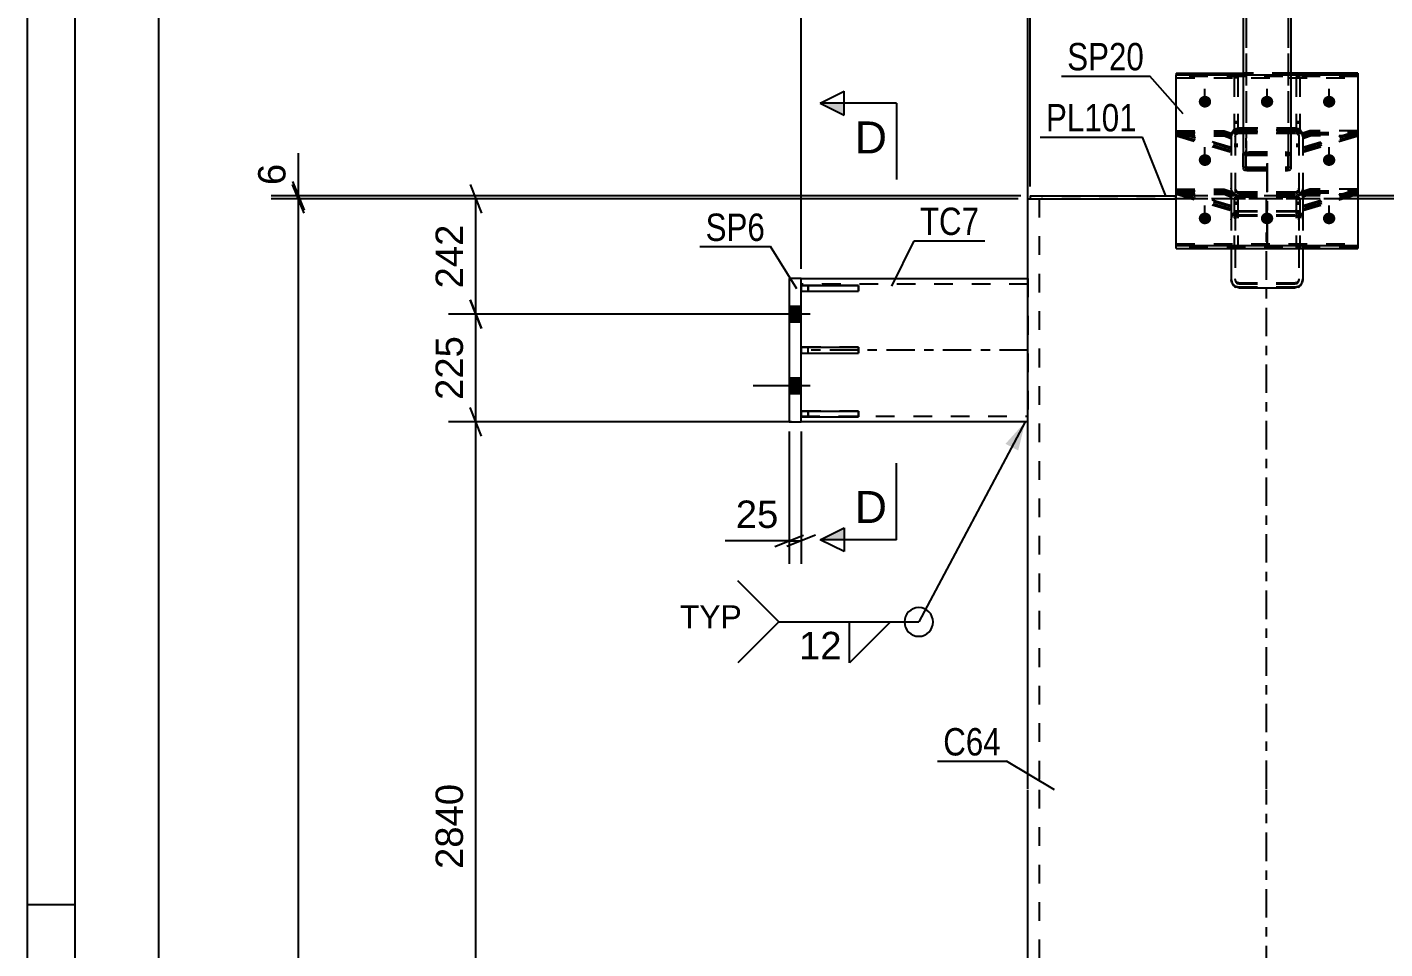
# Model space of a CAD drawing. Header units: millimetres. Extents: x 0 to 841, y 0 to 594.
# Drawn here: x 0 to 142.2, y 442.4 to 538.8 of the extents above; entities that cross this region are included whole.
import ezdxf

# ---------------------------------------------------------------- set-up
doc = ezdxf.new("R2010")
doc.units = ezdxf.units.MM
doc.linetypes.add('DXK_LINE_DOT2', pattern=[3.9198, 1.9599, -1.9599])
doc.linetypes.add('DXK_LINE_DOT3', pattern=[5.9187, 2.979, -0.9799, 0.9799, -0.9799])
doc.styles.add('Arial', font='ARIAL.TTF', dxfattribs={"height": 0.2})
doc.styles.add('Arial Narrow', font='ARIALN.TTF', dxfattribs={"height": 0.2})

# ---------------------------------------------------------------- blocks, each defined once
blk = doc.blocks.new('Unknown-284856622-1130')
at = {"color": 5, "linetype": 'Continuous'}
for p, q in [((0, 594), (0, 0)), ((5, 589), (5, 5)), ((5, 447), (0, 447))]:
    blk.add_line(p, q, dxfattribs=at)
blk = doc.blocks.new('Part-284856622-2782 - 2716')
at = {"color": 7, "linetype": 'DXK_LINE_DOT2'}
for p, q in [((126.07, 527.52), (126.14, 527.8)), ((126.07, 527.52), (126.07, 512.49)), ((126.14, 527.8), (126.31, 528.05)), ((126.31, 528.05), (126.57, 528.21)), ((126.51, 527.66), (126.47, 527.52)), ((126.47, 527.52), (126.47, 512.49)), ((126.59, 527.78), (126.51, 527.66)), ((126.57, 528.21), (126.87, 528.27)), ((126.72, 527.86), (126.59, 527.78)), ((126.87, 527.89), (126.72, 527.86)), ((132.77, 528.27), (126.87, 528.27)), ((132.77, 527.89), (126.87, 527.89)), ((132.77, 528.27), (133.08, 528.21)), ((132.93, 527.86), (132.77, 527.89)), ((133.06, 527.78), (132.93, 527.86)), ((133.14, 527.66), (133.06, 527.78)), ((133.08, 528.21), (133.34, 528.05)), ((133.17, 527.52), (133.14, 527.66)), ((133.17, 527.52), (133.17, 512.49)), ((133.34, 528.05), (133.51, 527.8)), ((133.51, 527.8), (133.57, 527.52)), ((133.57, 527.52), (133.57, 512.49)), ((126.14, 521.68), (126.07, 521.97)), ((126.47, 521.97), (126.51, 521.83)), ((126.51, 521.83), (126.59, 521.71)), ((133.06, 521.71), (133.14, 521.83)), ((133.14, 521.83), (133.17, 521.97)), ((133.57, 521.97), (133.51, 521.68)), ((126.31, 521.44), (126.14, 521.68)), ((126.57, 521.28), (126.31, 521.44)), ((126.87, 521.22), (126.57, 521.28)), ((126.59, 521.71), (126.72, 521.62)), ((126.72, 521.62), (126.87, 521.6)), ((126.87, 521.6), (132.77, 521.6)), ((126.87, 521.22), (132.77, 521.22)), ((132.77, 521.6), (132.93, 521.62)), ((133.08, 521.28), (132.77, 521.22)), ((132.93, 521.62), (133.06, 521.71)), ((133.34, 521.44), (133.08, 521.28)), ((133.51, 521.68), (133.34, 521.44)), ((126.14, 519.1), (126.07, 518.77)), ((126.47, 518.77), (126.51, 518.94)), ((126.87, 519.62), (126.57, 519.56)), ((126.72, 519.17), (126.87, 519.2)), ((126.87, 519.62), (132.77, 519.62)), ((126.87, 519.2), (132.77, 519.2)), ((133.08, 519.56), (132.77, 519.62)), ((132.77, 519.2), (132.93, 519.17)), ((133.14, 518.94), (133.17, 518.77)), ((133.57, 518.77), (133.51, 519.1)), ((126.07, 512.49), (126.14, 512.17)), ((126.51, 512.33), (126.47, 512.49)), ((126.87, 512.07), (126.72, 512.1)), ((126.87, 512.07), (132.77, 512.07)), ((132.93, 512.1), (132.77, 512.07)), ((133.17, 512.49), (133.14, 512.33)), ((133.51, 512.17), (133.57, 512.49)), ((126.57, 511.71), (126.87, 511.64)), ((126.87, 511.64), (132.77, 511.64)), ((132.77, 511.64), (133.08, 511.71))]:
    blk.add_line(p, q, dxfattribs=at)
at = {"color": 7, "linetype": 'DXK_LINE_DOT3'}
blk.add_line((129.82, 515.63), (129.82, 524.74), dxfattribs=at)
at = {"color": 7, "linetype": 'DXK_LINE_DOT2'}
for centre, radius, start, end in [((126.91, 518.81), 0.827, 114.32, 159.2417), ((126.89, 518.79), 0.414, 114.32, 159.2417), ((132.76, 518.79), 0.414, 20.7583, 65.68), ((132.74, 518.81), 0.827, 20.7583, 65.68), ((126.91, 512.46), 0.827, 200.7583, 245.68), ((126.89, 512.48), 0.414, 200.7583, 245.68), ((132.76, 512.48), 0.414, 294.32, 339.2417), ((132.74, 512.46), 0.827, 294.32, 339.2417)]:
    blk.add_arc(centre, radius, start, end, dxfattribs=at)
blk = doc.blocks.new('Part-284856622-2821 - 2716')
at = {"color": 7, "linetype": 'DXK_LINE_DOT2'}
for p, q in [((126.14, 527.64), (126.07, 527.35)), ((126.31, 527.88), (126.14, 527.64)), ((126.57, 528.05), (126.31, 527.88)), ((126.47, 527.35), (126.51, 527.5)), ((126.51, 527.5), (126.59, 527.62)), ((126.87, 528.1), (126.57, 528.05)), ((126.59, 527.62), (126.72, 527.7)), ((126.72, 527.7), (126.87, 527.73)), ((126.87, 528.1), (132.77, 528.1)), ((126.87, 527.73), (132.77, 527.73)), ((133.08, 528.05), (132.77, 528.1)), ((132.77, 527.73), (132.93, 527.7)), ((132.93, 527.7), (133.06, 527.62)), ((133.06, 527.62), (133.14, 527.5)), ((133.34, 527.88), (133.08, 528.05)), ((133.14, 527.5), (133.17, 527.35)), ((133.51, 527.64), (133.34, 527.88)), ((133.57, 527.35), (133.51, 527.64)), ((126.07, 527.35), (126.07, 515.65)), ((126.47, 527.35), (126.47, 512.4)), ((133.17, 527.35), (133.17, 512.4)), ((133.57, 527.35), (133.57, 515.65)), ((126.07, 521.81), (126.14, 521.52)), ((126.51, 521.66), (126.47, 521.81)), ((133.17, 521.81), (133.14, 521.66)), ((133.51, 521.52), (133.57, 521.81)), ((126.14, 521.52), (126.31, 521.28)), ((126.31, 521.28), (126.57, 521.11)), ((126.59, 521.54), (126.51, 521.66)), ((126.57, 521.11), (126.87, 521.06)), ((126.72, 521.46), (126.59, 521.54)), ((126.87, 521.43), (126.72, 521.46)), ((126.87, 521.43), (132.77, 521.43)), ((126.87, 521.06), (132.77, 521.06)), ((132.93, 521.46), (132.77, 521.43)), ((132.77, 521.06), (133.08, 521.11)), ((133.06, 521.54), (132.93, 521.46)), ((133.14, 521.66), (133.06, 521.54)), ((133.08, 521.11), (133.34, 521.28)), ((133.34, 521.28), (133.51, 521.52)), ((126.07, 518.68), (126.14, 519)), ((126.57, 519.46), (126.87, 519.53)), ((126.87, 519.1), (126.72, 519.07)), ((126.87, 519.53), (132.77, 519.53)), ((126.87, 519.1), (132.77, 519.1)), ((132.77, 519.53), (133.08, 519.46)), ((132.93, 519.07), (132.77, 519.1)), ((133.51, 519), (133.57, 518.68)), ((126.51, 518.84), (126.47, 518.68)), ((133.17, 518.68), (133.14, 518.84)), ((126.47, 512.4), (126.51, 512.23)), ((126.72, 512), (126.87, 511.97)), ((126.87, 511.97), (132.77, 511.97)), ((132.77, 511.97), (132.93, 512)), ((133.14, 512.23), (133.17, 512.4))]:
    blk.add_line(p, q, dxfattribs=at)
at = {"color": 7, "linetype": 'DXK_LINE_DOT3'}
blk.add_line((129.82, 524.58), (129.82, 515.54), dxfattribs=at)
at = {"color": 2, "linetype": 'Continuous'}
for p, q in [((126.07, 515.65), (126.07, 512.4)), ((133.57, 515.65), (133.57, 512.4)), ((126.14, 512.07), (126.07, 512.4)), ((133.57, 512.4), (133.51, 512.07)), ((126.87, 511.55), (126.57, 511.61)), ((126.87, 511.55), (132.77, 511.55)), ((133.08, 511.61), (132.77, 511.55))]:
    blk.add_line(p, q, dxfattribs=at)
at = {"color": 7, "linetype": 'DXK_LINE_DOT2'}
for centre, radius, start, end in [((126.91, 518.71), 0.827, 114.32, 159.2417), ((126.89, 518.69), 0.414, 114.32, 159.2417), ((132.76, 518.69), 0.414, 20.7583, 65.68), ((132.74, 518.71), 0.827, 20.7583, 65.68), ((126.89, 512.38), 0.414, 200.7583, 245.68), ((132.76, 512.38), 0.414, 294.32, 339.2417)]:
    blk.add_arc(centre, radius, start, end, dxfattribs=at)
at = {"color": 2, "linetype": 'Continuous'}
for centre, start, end in [((126.91, 512.36), 200.7583, 245.68), ((132.74, 512.36), 294.32, 339.2417)]:
    blk.add_arc(centre, 0.827, start, end, dxfattribs=at)
blk = doc.blocks.new('Part-284856622-2814 - 2716')
at = {"color": 2, "linetype": 'Continuous'}
for p, q in [((81.03, 505.33), (87.03, 505.33)), ((81.03, 505.33), (81.03, 504.73)), ((81.03, 504.73), (87.03, 504.73)), ((87.03, 505.33), (87.03, 504.73))]:
    blk.add_line(p, q, dxfattribs=at)
at = {"color": 7, "linetype": 'DXK_LINE_DOT2'}
blk.add_line((81.78, 504.73), (81.78, 505.33), dxfattribs=at)
blk = doc.blocks.new('Part-284856622-2724 - 2716')
at = {"color": 7, "linetype": 'DXK_LINE_DOT2'}
for p, q in [((120.32, 527.61), (120.32, 527.99)), ((120.32, 527.99), (126.07, 526.28)), ((120.32, 527.99), (125.32, 527.99)), ((126.07, 525.9), (120.32, 527.61)), ((120.32, 527.61), (125.32, 527.61)), ((125.32, 527.61), (125.32, 527.99)), ((125.32, 527.99), (126.07, 527.73)), ((125.32, 527.61), (126.07, 527.35)), ((126.07, 527.73), (126.07, 525.9))]:
    blk.add_line(p, q, dxfattribs=at)
blk = doc.blocks.new('Part-284856622-2725 - 2716')
at = {"color": 7, "linetype": 'DXK_LINE_DOT2'}
for p, q in [((120.32, 521.5), (120.32, 521.88)), ((120.32, 521.88), (126.07, 520.17)), ((120.32, 521.88), (125.32, 521.88)), ((125.32, 521.5), (125.32, 521.88)), ((125.32, 521.88), (126.07, 521.62)), ((126.07, 519.79), (120.32, 521.5)), ((120.32, 521.5), (125.32, 521.5)), ((125.32, 521.5), (126.07, 521.25)), ((126.07, 521.62), (126.07, 519.79))]:
    blk.add_line(p, q, dxfattribs=at)
blk = doc.blocks.new('Part-284856622-2726 - 2716')
at = {"color": 7, "linetype": 'DXK_LINE_DOT2'}
for p, q in [((134.32, 527.99), (133.57, 527.73)), ((133.57, 526.28), (139.32, 527.99)), ((133.57, 527.73), (133.57, 525.9)), ((134.32, 527.61), (133.57, 527.35)), ((139.32, 527.61), (133.57, 525.9)), ((139.32, 527.99), (134.32, 527.99)), ((134.32, 527.99), (134.32, 527.61)), ((134.32, 527.61), (139.32, 527.61)), ((139.32, 527.99), (139.32, 527.61))]:
    blk.add_line(p, q, dxfattribs=at)
blk = doc.blocks.new('Part-284856622-2727 - 2716')
at = {"color": 7, "linetype": 'DXK_LINE_DOT2'}
for p, q in [((134.32, 521.88), (133.57, 521.62)), ((133.57, 520.17), (139.32, 521.88)), ((139.32, 521.88), (134.32, 521.88)), ((134.32, 521.88), (134.32, 521.5)), ((139.32, 521.88), (139.32, 521.5)), ((133.57, 521.62), (133.57, 519.79)), ((134.32, 521.5), (133.57, 521.25)), ((139.32, 521.5), (133.57, 519.79)), ((134.32, 521.5), (139.32, 521.5))]:
    blk.add_line(p, q, dxfattribs=at)
blk = doc.blocks.new('Part-284856622-2728 - 2716')
at = {"color": 7, "linetype": 'DXK_LINE_DOT2'}
for p, q in [((132.87, 533.67), (132.87, 526.56)), ((133.27, 533.67), (132.87, 533.67)), ((133.27, 533.67), (133.27, 526.56)), ((132.87, 528.97), (133.27, 528.97)), ((132.87, 528.01), (133.27, 528.01)), ((133.27, 526.56), (132.87, 526.56))]:
    blk.add_line(p, q, dxfattribs=at)
blk = doc.blocks.new('Part-284856622-2729 - 2716')
at = {"color": 7, "linetype": 'DXK_LINE_DOT2'}
for p, q in [((126.37, 533.67), (126.37, 526.56)), ((126.77, 533.67), (126.37, 533.67)), ((126.77, 533.67), (126.77, 526.56)), ((126.37, 528.97), (126.77, 528.97)), ((126.37, 528.01), (126.77, 528.01)), ((126.77, 526.56), (126.37, 526.56))]:
    blk.add_line(p, q, dxfattribs=at)
blk = doc.blocks.new('Part-284856622-2730 - 2716')
at = {"color": 7, "linetype": 'DXK_LINE_DOT2'}
for p, q in [((126.37, 520.96), (126.37, 515.82)), ((126.37, 520.96), (126.77, 520.96)), ((126.37, 520.52), (126.77, 520.52)), ((126.77, 520.96), (126.77, 515.82)), ((126.37, 519.51), (126.77, 519.51)), ((126.77, 515.82), (126.37, 515.82))]:
    blk.add_line(p, q, dxfattribs=at)
blk = doc.blocks.new('Bolt-284856622-2731 - 2716')
at = {"color": 1, "linetype": 'DXK_LINE_DOT2'}
for p, q in [((123.32, 530.6), (123.32, 532.39)), ((129.82, 530.6), (129.82, 532.39)), ((136.32, 530.6), (136.32, 532.39)), ((123.32, 524.49), (123.32, 526.28)), ((136.32, 524.49), (136.32, 526.28)), ((123.32, 518.38), (123.32, 520.17)), ((129.82, 518.38), (129.82, 520.17)), ((136.32, 518.38), (136.32, 520.17))]:
    blk.add_line(p, q, dxfattribs=at)
blk = doc.blocks.new('Part-284856622-2732 - 2716')
at = {"color": 2, "linetype": 'Continuous'}
for p, q in [((127.33, 543.83), (127.37, 543.91)), ((127.33, 543.83), (127.33, 533.85)), ((127.37, 543.91), (127.5, 543.98)), ((127.5, 543.98), (127.7, 544.02)), ((127.7, 544.02), (127.93, 544.04)), ((127.93, 544.04), (131.73, 544.04)), ((131.73, 544.04), (131.96, 544.02)), ((131.96, 544.02), (132.15, 543.98)), ((132.15, 543.98), (132.28, 543.91)), ((132.28, 543.91), (132.33, 543.83)), ((132.33, 543.83), (132.33, 533.85))]:
    blk.add_line(p, q, dxfattribs=at)
at = {"color": 7, "linetype": 'DXK_LINE_DOT2'}
for p, q in [((127.33, 542.53), (127.33, 543.83)), ((127.63, 543.83), (127.62, 525.32)), ((127.65, 543.87), (127.63, 543.83)), ((127.63, 542.53), (127.63, 543.83)), ((127.71, 543.91), (127.65, 543.87)), ((127.81, 543.93), (127.71, 543.91)), ((127.93, 543.94), (127.81, 543.93)), ((127.93, 543.94), (131.73, 543.93)), ((131.84, 543.93), (131.73, 543.93)), ((131.94, 543.9), (131.84, 543.93)), ((132, 543.87), (131.94, 543.9)), ((132.03, 543.83), (132, 543.87)), ((132.03, 543.83), (132.02, 525.32)), ((132.03, 542.53), (132.03, 543.83)), ((132.33, 542.53), (132.33, 543.83)), ((127.33, 542.53), (127.32, 524.02)), ((127.37, 542.45), (127.33, 542.53)), ((127.5, 542.39), (127.37, 542.45)), ((127.7, 542.34), (127.5, 542.39)), ((127.63, 542.53), (127.62, 524.02)), ((127.63, 542.53), (127.65, 542.49)), ((127.65, 542.49), (127.71, 542.46)), ((127.93, 542.33), (127.7, 542.34)), ((127.71, 542.46), (127.81, 542.44)), ((127.81, 542.44), (127.93, 542.43)), ((127.93, 542.43), (131.73, 542.43)), ((127.93, 542.33), (131.73, 542.33)), ((131.73, 542.43), (131.84, 542.44)), ((131.96, 542.34), (131.73, 542.33)), ((131.84, 542.44), (131.94, 542.46)), ((131.94, 542.46), (131.96, 542.47)), ((131.96, 542.47), (132, 542.49)), ((132.15, 542.39), (131.96, 542.34)), ((132, 542.49), (132.03, 542.53)), ((132.03, 542.53), (132.02, 524.02)), ((132.28, 542.45), (132.15, 542.39)), ((132.33, 542.53), (132.28, 542.45)), ((132.33, 542.53), (132.32, 524.02)), ((127.33, 533.85), (127.32, 525.32)), ((132.33, 533.85), (132.32, 525.32)), ((127.37, 525.4), (127.32, 525.32)), ((127.32, 525.32), (127.32, 524.02)), ((127.5, 525.47), (127.37, 525.4)), ((127.7, 525.51), (127.5, 525.47)), ((127.62, 525.32), (127.65, 525.36)), ((127.62, 524.02), (127.62, 525.32)), ((127.65, 525.36), (127.71, 525.4)), ((127.92, 525.53), (127.7, 525.51)), ((127.71, 525.4), (127.81, 525.42)), ((127.81, 525.42), (127.92, 525.43)), ((127.92, 525.53), (131.72, 525.53)), ((127.92, 525.43), (131.72, 525.43)), ((131.95, 525.51), (131.72, 525.53)), ((131.72, 525.43), (131.84, 525.42)), ((131.84, 525.42), (131.94, 525.4)), ((131.94, 525.4), (132, 525.36)), ((132.15, 525.47), (131.95, 525.51)), ((132, 525.36), (132.02, 525.32)), ((132.02, 525.32), (132.02, 524.02)), ((132.28, 525.4), (132.15, 525.47)), ((132.32, 525.32), (132.28, 525.4)), ((132.32, 525.32), (132.32, 524.02)), ((127.32, 524.02), (127.37, 523.94)), ((127.37, 523.94), (127.5, 523.88)), ((127.5, 523.88), (127.7, 523.83)), ((127.65, 523.98), (127.62, 524.02)), ((127.71, 523.95), (127.65, 523.98)), ((127.7, 523.83), (127.92, 523.82)), ((127.81, 523.93), (127.71, 523.95)), ((127.92, 523.92), (127.81, 523.93)), ((127.92, 523.92), (131.72, 523.92)), ((127.92, 523.82), (131.72, 523.82)), ((131.84, 523.93), (131.72, 523.92)), ((131.72, 523.82), (131.95, 523.83)), ((131.94, 523.95), (131.84, 523.93)), ((132, 523.98), (131.94, 523.95)), ((131.95, 523.83), (132.15, 523.88)), ((132.02, 524.02), (132, 523.98)), ((132.15, 523.88), (132.28, 523.94)), ((132.28, 523.94), (132.32, 524.02))]:
    blk.add_line(p, q, dxfattribs=at)
blk = doc.blocks.new('Part-284856622-2733 - 2716')
at = {"color": 7, "linetype": 'DXK_LINE_DOT2'}
for p, q in [((127.33, 543.9), (127.32, 525.57)), ((127.33, 543.83), (127.33, 542.6)), ((127.63, 543.9), (127.62, 525.57)), ((127.63, 543.9), (127.65, 543.94)), ((127.63, 542.6), (127.63, 543.9)), ((127.65, 543.94), (127.71, 543.97)), ((127.71, 543.97), (127.81, 543.99)), ((127.81, 543.99), (127.93, 544)), ((127.93, 544), (131.73, 544)), ((131.73, 544), (131.84, 543.99)), ((131.84, 543.99), (131.94, 543.97)), ((131.94, 543.97), (131.96, 543.96)), ((131.96, 543.96), (132, 543.94)), ((132, 543.94), (132.03, 543.9)), ((132.03, 543.9), (132.02, 525.57)), ((132.03, 542.6), (132.03, 543.9)), ((132.33, 543.9), (132.32, 525.57)), ((132.33, 543.83), (132.33, 542.6)), ((127.33, 542.6), (127.32, 524.27)), ((127.33, 542.6), (127.37, 542.52)), ((127.37, 542.52), (127.5, 542.45)), ((127.5, 542.45), (127.7, 542.41)), ((127.63, 542.6), (127.62, 524.27)), ((127.65, 542.56), (127.63, 542.6)), ((127.71, 542.53), (127.65, 542.56)), ((127.7, 542.41), (127.93, 542.39)), ((127.81, 542.5), (127.71, 542.53)), ((127.93, 542.5), (127.81, 542.5)), ((127.93, 542.5), (131.73, 542.5)), ((127.93, 542.39), (131.73, 542.39)), ((131.84, 542.5), (131.73, 542.5)), ((131.73, 542.39), (131.96, 542.41)), ((131.94, 542.53), (131.84, 542.5)), ((131.94, 542.53), (131.96, 542.54)), ((131.96, 542.54), (132, 542.56)), ((131.96, 542.41), (132.15, 542.45)), ((132, 542.56), (132.03, 542.6)), ((132.03, 542.6), (132.02, 524.27)), ((132.15, 542.45), (132.28, 542.52)), ((132.28, 542.52), (132.33, 542.6)), ((132.33, 542.6), (132.32, 524.27)), ((127.32, 525.57), (127.37, 525.65)), ((127.32, 524.27), (127.32, 525.57)), ((127.37, 525.65), (127.5, 525.72)), ((127.5, 525.72), (127.7, 525.76)), ((127.65, 525.61), (127.62, 525.57)), ((127.62, 525.57), (127.62, 524.27)), ((127.71, 525.64), (127.65, 525.61)), ((127.7, 525.76), (127.92, 525.78)), ((127.81, 525.67), (127.71, 525.64)), ((127.92, 525.67), (127.81, 525.67)), ((127.92, 525.78), (131.72, 525.78)), ((127.92, 525.67), (131.72, 525.67)), ((131.72, 525.78), (131.95, 525.76)), ((131.84, 525.67), (131.72, 525.67)), ((131.94, 525.64), (131.84, 525.67)), ((132, 525.61), (131.94, 525.64)), ((131.95, 525.76), (132.15, 525.72)), ((132.02, 525.57), (132, 525.61)), ((132.02, 524.27), (132.02, 525.57)), ((132.15, 525.72), (132.28, 525.65)), ((132.28, 525.65), (132.32, 525.57)), ((132.32, 524.27), (132.32, 525.57)), ((127.37, 524.19), (127.32, 524.27)), ((127.5, 524.13), (127.37, 524.19)), ((127.7, 524.08), (127.5, 524.13)), ((127.62, 524.27), (127.65, 524.23)), ((127.65, 524.23), (127.71, 524.2)), ((127.92, 524.07), (127.7, 524.08)), ((127.71, 524.2), (127.81, 524.18)), ((127.81, 524.18), (127.92, 524.17)), ((127.92, 524.17), (131.72, 524.17)), ((127.92, 524.07), (131.72, 524.07)), ((131.72, 524.17), (131.84, 524.18)), ((131.95, 524.08), (131.72, 524.07)), ((131.84, 524.18), (131.94, 524.2)), ((131.94, 524.2), (132, 524.23)), ((132.15, 524.13), (131.95, 524.08)), ((132, 524.23), (132.02, 524.27)), ((132.28, 524.19), (132.15, 524.13)), ((132.32, 524.27), (132.28, 524.19))]:
    blk.add_line(p, q, dxfattribs=at)
at = {"color": 2, "linetype": 'Continuous'}
for p, q in [((127.37, 543.98), (127.33, 543.9)), ((127.33, 543.9), (127.33, 543.83)), ((127.5, 544.04), (127.37, 543.98)), ((127.7, 544.09), (127.5, 544.04)), ((127.93, 544.1), (127.7, 544.09)), ((127.93, 544.1), (131.73, 544.1)), ((131.96, 544.09), (131.73, 544.1)), ((132.15, 544.04), (131.96, 544.09)), ((132.28, 543.98), (132.15, 544.04)), ((132.33, 543.9), (132.28, 543.98)), ((132.33, 543.9), (132.33, 543.83))]:
    blk.add_line(p, q, dxfattribs=at)
blk = doc.blocks.new('Part-284856622-2734 - 2716')
at = {"color": 2, "linetype": 'Continuous'}
for p, q in [((120.32, 534.01), (127.33, 534.01)), ((120.32, 534.01), (120.32, 533.85)), ((139.32, 534.01), (132.33, 534.01)), ((139.32, 534.01), (139.32, 533.85))]:
    blk.add_line(p, q, dxfattribs=at)
at = {"color": 7, "linetype": 'DXK_LINE_DOT2'}
for p, q in [((120.32, 515.82), (120.32, 533.85)), ((139.32, 533.67), (120.32, 533.67)), ((132.33, 534.01), (127.33, 534.01)), ((139.32, 533.85), (139.32, 515.82)), ((120.32, 516.16), (139.32, 516.16)), ((139.32, 515.82), (120.32, 515.82))]:
    blk.add_line(p, q, dxfattribs=at)
blk = doc.blocks.new('Part-284856622-2848 - 2716')
at = {"color": 7, "linetype": 'DXK_LINE_DOT2'}
for p, q in [((87.03, 498.64), (81.03, 498.64)), ((81.03, 498.64), (81.03, 498.04)), ((81.03, 498.04), (87.03, 498.04)), ((81.78, 498.64), (81.78, 498.04)), ((87.03, 498.04), (87.03, 498.64))]:
    blk.add_line(p, q, dxfattribs=at)
blk = doc.blocks.new('Part-284856622-2932 - 2716')
at = {"color": 7, "linetype": 'DXK_LINE_DOT2'}
for p, q in [((126.08, 526.11), (120.33, 527.82)), ((120.33, 527.82), (125.33, 527.82)), ((120.33, 527.82), (120.33, 527.45)), ((120.33, 527.45), (126.08, 525.74)), ((120.33, 527.45), (125.33, 527.45)), ((125.33, 527.82), (126.08, 527.57)), ((125.33, 527.82), (125.33, 527.45)), ((125.33, 527.45), (126.08, 527.19)), ((126.08, 527.57), (126.08, 525.74))]:
    blk.add_line(p, q, dxfattribs=at)
blk = doc.blocks.new('Part-284856622-2930 - 2716')
at = {"color": 7, "linetype": 'DXK_LINE_DOT2'}
for p, q in [((134.33, 527.82), (133.58, 527.57)), ((139.33, 527.82), (133.58, 526.11)), ((133.58, 527.57), (133.58, 525.74)), ((133.58, 527.19), (134.33, 527.45)), ((133.58, 525.74), (139.33, 527.45)), ((134.33, 527.45), (134.33, 527.82)), ((134.33, 527.82), (139.33, 527.82)), ((139.33, 527.45), (134.33, 527.45)), ((139.33, 527.45), (139.33, 527.82))]:
    blk.add_line(p, q, dxfattribs=at)
blk = doc.blocks.new('Part-284856622-2816 - 2716')
at = {"color": 2, "linetype": 'Continuous'}
for p, q in [((81.03, 512.53), (104.78, 512.53)), ((104.78, 497.53), (81.03, 497.53))]:
    blk.add_line(p, q, dxfattribs=at)
at = {"color": 7, "linetype": 'DXK_LINE_DOT2'}
for p, q in [((81.03, 497.53), (81.03, 512.53)), ((104.78, 511.93), (81.03, 511.93)), ((104.78, 512.53), (104.78, 497.53)), ((81.03, 498.13), (104.78, 498.13))]:
    blk.add_line(p, q, dxfattribs=at)
at = {"color": 7, "linetype": 'DXK_LINE_DOT3'}
blk.add_line((104.78, 505.03), (81.03, 505.03), dxfattribs=at)
blk = doc.blocks.new('Part-284856622-2835 - 2716')
at = {"color": 2, "linetype": 'Continuous'}
for p, q in [((81.03, 511.79), (87.03, 511.79)), ((81.03, 511.79), (81.03, 511.19)), ((87.03, 511.79), (87.03, 511.19)), ((81.03, 511.19), (87.03, 511.19))]:
    blk.add_line(p, q, dxfattribs=at)
at = {"color": 7, "linetype": 'DXK_LINE_DOT2'}
blk.add_line((81.78, 511.19), (81.78, 511.79), dxfattribs=at)
blk = doc.blocks.new('Part-284856622-2842 - 2716')
at = {"color": 2, "linetype": 'Continuous'}
for p, q in [((79.78, 512.53), (79.78, 497.53)), ((81.03, 512.53), (79.78, 512.53)), ((81.03, 497.53), (81.03, 512.53)), ((79.78, 497.53), (81.03, 497.53))]:
    blk.add_line(p, q, dxfattribs=at)
blk = doc.blocks.new('Part-284856622-2846 - 2716')
at = {"color": 7, "linetype": 'DXK_LINE_DOT2'}
for p, q in [((87.03, 511.79), (81.03, 511.79)), ((81.03, 511.79), (81.03, 511.19)), ((81.78, 511.79), (81.78, 511.19)), ((87.03, 511.19), (87.03, 511.79)), ((81.03, 511.19), (87.03, 511.19))]:
    blk.add_line(p, q, dxfattribs=at)
blk = doc.blocks.new('Part-284856622-2847 - 2716')
at = {"color": 7, "linetype": 'DXK_LINE_DOT2'}
for p, q in [((87.03, 505.33), (81.03, 505.33)), ((81.03, 505.33), (81.03, 504.73)), ((81.03, 504.73), (87.03, 504.73)), ((81.78, 504.73), (81.78, 505.33)), ((87.03, 504.73), (87.03, 505.33))]:
    blk.add_line(p, q, dxfattribs=at)
blk = doc.blocks.new('Part-284856622-2872 - 2716')
at = {"color": 2, "linetype": 'Continuous'}
for p, q in [((81.03, 498.64), (87.03, 498.64)), ((81.03, 498.64), (81.03, 498.04)), ((81.03, 498.04), (87.03, 498.04)), ((87.03, 498.64), (87.03, 498.04))]:
    blk.add_line(p, q, dxfattribs=at)
at = {"color": 7, "linetype": 'DXK_LINE_DOT2'}
blk.add_line((81.78, 498.04), (81.78, 498.64), dxfattribs=at)
blk = doc.blocks.new('Part-284856622-2887 - 2716')
at = {"color": 2, "linetype": 'Continuous'}
for p, q in [((105.03, 521.17), (120.32, 521.17)), ((105.03, 521.17), (105.03, 520.87)), ((105.03, 520.87), (106.16, 520.87)), ((154.53, 521.17), (139.32, 521.17)), ((154.53, 520.87), (153.4, 520.87)), ((154.53, 521.17), (154.53, 520.87))]:
    blk.add_line(p, q, dxfattribs=at)
at = {"color": 7, "linetype": 'DXK_LINE_DOT2'}
for p, q in [((153.4, 520.87), (106.16, 520.87)), ((139.32, 521.17), (120.32, 521.17))]:
    blk.add_line(p, q, dxfattribs=at)
blk = doc.blocks.new('Part-284856622-2892 - 2716')
at = {"color": 2, "linetype": 'Continuous'}
for p, q in [((120.32, 515.65), (120.32, 533.85)), ((120.32, 533.85), (139.32, 533.85)), ((139.32, 533.85), (139.32, 515.65)), ((120.32, 515.99), (139.32, 515.99)), ((120.32, 515.65), (139.32, 515.65))]:
    blk.add_line(p, q, dxfattribs=at)
at = {"color": 7, "linetype": 'DXK_LINE_DOT2'}
blk.add_line((120.32, 533.51), (139.32, 533.51), dxfattribs=at)
blk = doc.blocks.new('Bolt-284856622-2913 - 2716')
at = {"linetype": 'Continuous'}
for points in [[(79.78, 509.6), (79.78, 507.95), (81.03, 507.95), (81.03, 509.6)], [(79.78, 509.6), (79.78, 507.95), (81.03, 507.95), (81.03, 509.6)], [(79.78, 502.1), (79.78, 500.45), (81.03, 500.45), (81.03, 502.1)], [(79.78, 502.1), (79.78, 500.45), (81.03, 500.45), (81.03, 502.1)]]:
    blk.add_hatch(color=1, dxfattribs=at).paths.add_polyline_path(points)
at = {"color": 1, "linetype": 'Continuous'}
for p, q in [((81.03, 509.6), (79.78, 509.6)), ((81.03, 509.6), (79.78, 509.6)), ((81.98, 508.78), (76.03, 508.78)), ((81.98, 508.78), (76.03, 508.78)), ((81.03, 507.95), (79.78, 507.95)), ((81.03, 507.95), (79.78, 507.95)), ((81.03, 502.1), (79.78, 502.1)), ((81.03, 502.1), (79.78, 502.1)), ((81.98, 501.28), (76.03, 501.28)), ((81.98, 501.28), (76.03, 501.28)), ((81.03, 500.45), (79.78, 500.45)), ((81.03, 500.45), (79.78, 500.45))]:
    blk.add_line(p, q, dxfattribs=at)
blk = doc.blocks.new('Part-284856622-2929 - 2716')
at = {"color": 7, "linetype": 'DXK_LINE_DOT2'}
for p, q in [((134.33, 521.71), (133.58, 521.46)), ((139.33, 521.71), (133.58, 520)), ((133.58, 521.46), (133.58, 519.63)), ((133.58, 521.08), (134.33, 521.34)), ((133.58, 519.63), (139.33, 521.34)), ((134.33, 521.34), (134.33, 521.71)), ((134.33, 521.71), (139.33, 521.71)), ((139.33, 521.34), (134.33, 521.34)), ((139.33, 521.34), (139.33, 521.71))]:
    blk.add_line(p, q, dxfattribs=at)
blk = doc.blocks.new('Part-284856622-2931 - 2716')
at = {"color": 7, "linetype": 'DXK_LINE_DOT2'}
for p, q in [((126.08, 520), (120.33, 521.71)), ((120.33, 521.71), (125.33, 521.71)), ((120.33, 521.71), (120.33, 521.34)), ((120.33, 521.34), (126.08, 519.63)), ((120.33, 521.34), (125.33, 521.34)), ((125.33, 521.71), (126.08, 521.46)), ((125.33, 521.71), (125.33, 521.34)), ((125.33, 521.34), (126.08, 521.08)), ((126.08, 521.46), (126.08, 519.63))]:
    blk.add_line(p, q, dxfattribs=at)
blk = doc.blocks.new('Part-284856622-2936 - 2716')
at = {"color": 7, "linetype": 'DXK_LINE_DOT2'}
for p, q in [((126.38, 533.51), (126.38, 526.39)), ((126.78, 533.51), (126.38, 533.51)), ((126.78, 533.51), (126.78, 526.39)), ((126.38, 528.81), (126.78, 528.81)), ((126.38, 527.85), (126.78, 527.85)), ((126.38, 526.39), (126.78, 526.39))]:
    blk.add_line(p, q, dxfattribs=at)
blk = doc.blocks.new('Part-284856622-2952 - 2716')
at = {"color": 2, "linetype": 'Continuous'}
for p, q in [((104.78, 459.13), (104.78, 520.87)), ((104.78, 520.87), (105.03, 520.87)), ((106.16, 520.87), (107.18, 520.87)), ((107.18, 520.87), (120.32, 520.87)), ((153.4, 520.87), (139.32, 520.87)), ((104.78, 350.95), (104.78, 459.03))]:
    blk.add_line(p, q, dxfattribs=at)
at = {"color": 7, "linetype": 'DXK_LINE_DOT2'}
for p, q in [((104.78, 520.87), (106.16, 520.87)), ((105.03, 520.87), (105.48, 520.87)), ((105.98, 520.87), (105.98, 459.13)), ((139.32, 520.87), (120.32, 520.87)), ((105.98, 459.03), (105.98, 350.95))]:
    blk.add_line(p, q, dxfattribs=at)
at = {"color": 7, "linetype": 'DXK_LINE_DOT3'}
for p, q in [((129.78, 459.13), (129.78, 520.87)), ((129.78, 350.95), (129.78, 459.03))]:
    blk.add_line(p, q, dxfattribs=at)
blk = doc.blocks.new('Bolt-284856622-2981 - 2716')
at = {"linetype": 'Continuous'}
for points in [[(123.32, 530.42), (123.19, 530.43), (123.06, 530.47), (122.94, 530.54), (122.84, 530.62), (122.76, 530.72), (122.71, 530.84), (122.68, 530.97), (122.68, 531.09), (122.71, 531.22), (122.76, 531.34), (122.84, 531.44), (122.94, 531.52), (123.06, 531.59), (123.19, 531.63), (123.32, 531.64), (123.46, 531.63), (123.59, 531.59), (123.71, 531.52), (123.81, 531.44), (123.89, 531.34), (123.94, 531.22), (123.97, 531.09), (123.97, 530.97), (123.94, 530.84), (123.89, 530.72), (123.81, 530.62), (123.71, 530.54), (123.59, 530.47), (123.46, 530.43)], [(129.82, 530.42), (129.69, 530.43), (129.56, 530.47), (129.44, 530.54), (129.34, 530.62), (129.26, 530.72), (129.21, 530.84), (129.18, 530.97), (129.18, 531.09), (129.21, 531.22), (129.26, 531.34), (129.34, 531.44), (129.44, 531.52), (129.56, 531.59), (129.69, 531.63), (129.82, 531.64), (129.96, 531.63), (130.09, 531.59), (130.21, 531.52), (130.31, 531.44), (130.39, 531.34), (130.44, 531.22), (130.47, 531.09), (130.47, 530.97), (130.44, 530.84), (130.39, 530.72), (130.31, 530.62), (130.21, 530.54), (130.09, 530.47), (129.96, 530.43)], [(136.32, 530.42), (136.19, 530.43), (136.06, 530.47), (135.94, 530.54), (135.84, 530.62), (135.76, 530.72), (135.71, 530.84), (135.68, 530.97), (135.68, 531.09), (135.71, 531.22), (135.76, 531.34), (135.84, 531.44), (135.94, 531.52), (136.06, 531.59), (136.19, 531.63), (136.32, 531.64), (136.46, 531.63), (136.59, 531.59), (136.71, 531.52), (136.81, 531.44), (136.89, 531.34), (136.94, 531.22), (136.97, 531.09), (136.97, 530.97), (136.94, 530.84), (136.89, 530.72), (136.81, 530.62), (136.71, 530.54), (136.59, 530.47), (136.46, 530.43)], [(123.32, 524.31), (123.19, 524.32), (123.06, 524.36), (122.94, 524.43), (122.84, 524.51), (122.76, 524.62), (122.71, 524.73), (122.68, 524.86), (122.68, 524.99), (122.71, 525.11), (122.76, 525.23), (122.84, 525.33), (122.94, 525.42), (123.06, 525.48), (123.19, 525.52), (123.32, 525.53), (123.46, 525.52), (123.59, 525.48), (123.71, 525.42), (123.81, 525.33), (123.89, 525.23), (123.94, 525.11), (123.97, 524.99), (123.97, 524.86), (123.94, 524.73), (123.89, 524.62), (123.81, 524.51), (123.71, 524.43), (123.59, 524.36), (123.46, 524.32)], [(136.32, 524.31), (136.19, 524.32), (136.06, 524.36), (135.94, 524.43), (135.84, 524.51), (135.76, 524.62), (135.71, 524.73), (135.68, 524.86), (135.68, 524.99), (135.71, 525.11), (135.76, 525.23), (135.84, 525.33), (135.94, 525.42), (136.06, 525.48), (136.19, 525.52), (136.32, 525.53), (136.46, 525.52), (136.59, 525.48), (136.71, 525.42), (136.81, 525.33), (136.89, 525.23), (136.94, 525.11), (136.97, 524.99), (136.97, 524.86), (136.94, 524.73), (136.89, 524.62), (136.81, 524.51), (136.71, 524.43), (136.59, 524.36), (136.46, 524.32)], [(123.32, 518.2), (123.19, 518.22), (123.06, 518.26), (122.94, 518.32), (122.84, 518.41), (122.76, 518.51), (122.71, 518.63), (122.68, 518.75), (122.68, 518.88), (122.71, 519), (122.76, 519.12), (122.84, 519.22), (122.94, 519.31), (123.06, 519.37), (123.19, 519.41), (123.32, 519.42), (123.46, 519.41), (123.59, 519.37), (123.71, 519.31), (123.81, 519.22), (123.89, 519.12), (123.94, 519), (123.97, 518.88), (123.97, 518.75), (123.94, 518.63), (123.89, 518.51), (123.81, 518.41), (123.71, 518.32), (123.59, 518.26), (123.46, 518.22)], [(129.82, 518.2), (129.69, 518.22), (129.56, 518.26), (129.44, 518.32), (129.34, 518.41), (129.26, 518.51), (129.21, 518.63), (129.18, 518.75), (129.18, 518.88), (129.21, 519), (129.26, 519.12), (129.34, 519.22), (129.44, 519.31), (129.56, 519.37), (129.69, 519.41), (129.82, 519.42), (129.96, 519.41), (130.09, 519.37), (130.21, 519.31), (130.31, 519.22), (130.39, 519.12), (130.44, 519), (130.47, 518.88), (130.47, 518.75), (130.44, 518.63), (130.39, 518.51), (130.31, 518.41), (130.21, 518.32), (130.09, 518.26), (129.96, 518.22)], [(136.32, 518.2), (136.19, 518.22), (136.06, 518.26), (135.94, 518.32), (135.84, 518.41), (135.76, 518.51), (135.71, 518.63), (135.68, 518.75), (135.68, 518.88), (135.71, 519), (135.76, 519.12), (135.84, 519.22), (135.94, 519.31), (136.06, 519.37), (136.19, 519.41), (136.32, 519.42), (136.46, 519.41), (136.59, 519.37), (136.71, 519.31), (136.81, 519.22), (136.89, 519.12), (136.94, 519), (136.97, 518.88), (136.97, 518.75), (136.94, 518.63), (136.89, 518.51), (136.81, 518.41), (136.71, 518.32), (136.59, 518.26), (136.46, 518.22)]]:
    blk.add_hatch(color=1, dxfattribs=at).paths.add_polyline_path(points)
at = {"color": 1, "linetype": 'Continuous'}
for p, q in [((123.32, 530.43), (123.32, 532.23)), ((129.82, 530.43), (129.82, 532.23)), ((136.32, 530.43), (136.32, 532.23)), ((123.32, 524.32), (123.32, 526.12)), ((136.32, 524.32), (136.32, 526.12)), ((123.32, 518.22), (123.32, 520.01)), ((129.82, 518.22), (129.82, 520.01)), ((136.32, 518.22), (136.32, 520.01))]:
    blk.add_line(p, q, dxfattribs=at)
blk = doc.blocks.new('Part-284856622-3007 - 2716')
at = {"color": 7, "linetype": 'DXK_LINE_DOT2'}
for p, q in [((132.87, 520.96), (132.87, 515.82)), ((132.87, 520.96), (133.27, 520.96)), ((132.87, 520.52), (133.27, 520.52)), ((133.27, 520.96), (133.27, 515.82)), ((133.27, 519.51), (132.87, 519.51)), ((132.87, 515.82), (133.27, 515.82))]:
    blk.add_line(p, q, dxfattribs=at)
blk = doc.blocks.new('Part-284856622-3009 - 2716')
at = {"color": 7, "linetype": 'DXK_LINE_DOT2'}
for p, q in [((133.27, 520.8), (132.87, 520.8)), ((132.87, 520.8), (132.87, 515.65)), ((132.87, 520.35), (133.27, 520.35)), ((133.27, 520.8), (133.27, 515.65)), ((132.87, 519.35), (133.27, 519.35))]:
    blk.add_line(p, q, dxfattribs=at)
at = {"color": 2, "linetype": 'Continuous'}
blk.add_line((133.27, 515.65), (132.87, 515.65), dxfattribs=at)
blk = doc.blocks.new('Part-284856622-3010 - 2716')
at = {"color": 7, "linetype": 'DXK_LINE_DOT2'}
for p, q in [((126.78, 520.8), (126.38, 520.8)), ((126.38, 520.8), (126.38, 515.65)), ((126.38, 520.35), (126.78, 520.35)), ((126.78, 520.8), (126.78, 515.65)), ((126.38, 519.35), (126.78, 519.35))]:
    blk.add_line(p, q, dxfattribs=at)
at = {"color": 2, "linetype": 'Continuous'}
blk.add_line((126.78, 515.65), (126.38, 515.65), dxfattribs=at)
blk = doc.blocks.new('Part-284856622-3011 - 2716')
at = {"color": 7, "linetype": 'DXK_LINE_DOT2'}
for p, q in [((132.87, 533.51), (132.87, 526.39)), ((133.27, 533.51), (132.87, 533.51)), ((133.27, 533.51), (133.27, 526.39)), ((132.87, 528.81), (133.27, 528.81)), ((132.87, 527.85), (133.27, 527.85)), ((132.87, 526.39), (133.27, 526.39))]:
    blk.add_line(p, q, dxfattribs=at)
blk = doc.blocks.new('StraightDimension-284856622-10805 - 2716')
at = {"color": 7, "linetype": 'Continuous'}
for p, q in [((81.03, 513.53), (81.03, 574.23)), ((104.78, 513.68), (104.78, 574.23)), ((82.53, 571.98), (79.53, 570.78)), ((103.28, 570.78), (106.28, 571.98)), ((81.03, 571.38), (104.78, 571.38))]:
    blk.add_line(p, q, dxfattribs=at)
at = {"color": 0}
blk.add_wipeout([(96.84, 572.13), (96.84, 576.33), (88.97, 576.33), (88.97, 572.13)], dxfattribs=at)
at = {"color": 3, "style": 'Arial'}
blk.add_text('475', height=2.865, dxfattribs=at).set_placement((89.57, 572.73))
blk = doc.blocks.new('StraightDimension-284856622-3135 - 2716')
at = {"color": 7, "linetype": 'Continuous'}
for p, q in [((104.78, 521.87), (104.78, 559.7)), ((105.03, 522.17), (105.03, 559.7)), ((103.28, 556.25), (106.28, 557.45)), ((106.53, 557.45), (103.53, 556.25)), ((104.78, 556.85), (100.3, 556.85)), ((104.78, 556.85), (100.3, 556.85)), ((104.78, 556.85), (105.03, 556.85))]:
    blk.add_line(p, q, dxfattribs=at)
at = {"color": 0}
blk.add_wipeout([(104.25, 557.6), (104.25, 561.8), (100.83, 561.8), (100.83, 557.6)], dxfattribs=at)
at = {"color": 3, "style": 'Arial'}
blk.add_text('5', height=2.87, dxfattribs=at).set_placement((101.43, 558.2))
blk = doc.blocks.new('StraightDimension-284856622-3145 - 2716')
at = {"color": 7, "linetype": 'Continuous'}
for p, q in [((105.03, 522.17), (105.03, 559.7)), ((154.53, 522.17), (154.53, 559.7)), ((106.53, 557.45), (103.53, 556.25)), ((153.03, 556.25), (156.03, 557.45)), ((105.03, 556.85), (154.53, 556.85))]:
    blk.add_line(p, q, dxfattribs=at)
at = {"color": 0}
blk.add_wipeout([(133.71, 557.6), (133.71, 561.8), (125.84, 561.8), (125.84, 557.6)], dxfattribs=at)
at = {"color": 3, "style": 'Arial'}
blk.add_text('990', height=2.865, dxfattribs=at).set_placement((126.44, 558.2))
blk = doc.blocks.new('StraightDimension-284856622-3262 - 2716')
at = {"color": 7, "linetype": 'Continuous'}
for p, q in [((28.4, 521.17), (28.4, 525.65)), ((28.4, 521.17), (28.4, 525.65)), ((27.8, 522.67), (29, 519.67)), ((29, 519.37), (27.8, 522.37)), ((104.03, 521.17), (25.55, 521.17)), ((103.78, 520.87), (25.55, 520.87)), ((28.4, 520.87), (28.4, 521.17))]:
    blk.add_line(p, q, dxfattribs=at)
at = {"color": 0}
blk.add_wipeout([(27.65, 525.12), (23.45, 525.12), (23.45, 521.7), (27.65, 521.7)], dxfattribs=at)
at = {"color": 3, "style": 'Arial'}
blk.add_text('6', height=2.87, rotation=90.0002, dxfattribs=at).set_placement((27.05, 522.3))
blk = doc.blocks.new('StraightDimension-284856622-3272 - 2716')
at = {"color": 7, "linetype": 'Continuous'}
for p, q in [((29, 519.37), (27.8, 522.37)), ((103.78, 520.87), (25.55, 520.87)), ((28.4, 297.45), (28.4, 520.87))]:
    blk.add_line(p, q, dxfattribs=at)
blk = doc.blocks.new('StraightDimension-284856622-3388 - 2716')
at = {"color": 7, "linetype": 'Continuous'}
for p, q in [((46.38, 522.37), (47.58, 519.37)), ((103.78, 520.87), (44.13, 520.87)), ((46.98, 508.78), (46.98, 520.87)), ((47.58, 507.28), (46.38, 510.28)), ((78.78, 508.78), (44.13, 508.78))]:
    blk.add_line(p, q, dxfattribs=at)
at = {"color": 0}
blk.add_wipeout([(46.23, 518.76), (42.03, 518.76), (42.03, 510.89), (46.23, 510.89)], dxfattribs=at)
at = {"color": 3, "style": 'Arial'}
blk.add_text('242', height=2.865, rotation=90.0002, dxfattribs=at).set_placement((45.63, 511.49))
blk = doc.blocks.new('StraightDimension-284856622-3397 - 2716')
at = {"color": 7, "linetype": 'Continuous'}
for p, q in [((46.38, 510.28), (47.58, 507.28)), ((78.78, 508.78), (44.13, 508.78)), ((46.98, 497.53), (46.98, 508.78)), ((47.58, 496.03), (46.38, 499.03)), ((80.03, 497.53), (44.13, 497.53))]:
    blk.add_line(p, q, dxfattribs=at)
at = {"color": 0}
blk.add_wipeout([(46.23, 507.09), (42.03, 507.09), (42.03, 499.22), (46.23, 499.22)], dxfattribs=at)
at = {"color": 3, "style": 'Arial'}
blk.add_text('225', height=2.865, rotation=90.0002, dxfattribs=at).set_placement((45.63, 499.82))
blk = doc.blocks.new('StraightDimension-284856622-3404 - 2716')
at = {"color": 7, "linetype": 'Continuous'}
for p, q in [((47.58, 496.03), (46.38, 499.03)), ((80.03, 497.53), (44.13, 497.53)), ((46.98, 412.85), (46.98, 497.53)), ((46.38, 414.35), (47.58, 411.35)), ((78.78, 412.85), (44.13, 412.85))]:
    blk.add_line(p, q, dxfattribs=at)
at = {"color": 0}
blk.add_wipeout([(46.23, 460.24), (42.03, 460.24), (42.03, 450.14), (46.23, 450.14)], dxfattribs=at)
at = {"color": 3, "style": 'Arial'}
blk.add_text('2840', height=2.865, rotation=90.0002, dxfattribs=at).set_placement((45.63, 450.74))
blk = doc.blocks.new('StraightDimension-284856622-10804 - 2716')
at = {"color": 7, "linetype": 'Continuous'}
for p, q in [((104.78, 513.68), (104.78, 574.23)), ((154.78, 513.53), (154.78, 574.23)), ((106.28, 571.98), (103.28, 570.78)), ((153.28, 570.78), (156.28, 571.98)), ((104.78, 571.38), (154.78, 571.38))]:
    blk.add_line(p, q, dxfattribs=at)
at = {"color": 0}
blk.add_wipeout([(134.82, 572.13), (134.82, 576.33), (124.73, 576.33), (124.73, 572.13)], dxfattribs=at)
at = {"color": 3, "style": 'Arial'}
blk.add_text('1000', height=2.865, dxfattribs=at).set_placement((125.33, 572.73))
blk = doc.blocks.new('StraightDimension-284856622-11346 - 2716')
at = {"color": 7, "linetype": 'Continuous'}
for p, q in [((79.78, 496.53), (79.78, 482.68)), ((81.03, 496.53), (81.03, 482.68)), ((79.78, 485.08), (73.08, 485.08)), ((79.78, 485.08), (73.08, 485.08)), ((78.28, 484.48), (81.28, 485.68)), ((82.53, 485.68), (79.53, 484.48)), ((79.78, 485.08), (81.03, 485.08))]:
    blk.add_line(p, q, dxfattribs=at)
at = {"color": 0}
blk.add_wipeout([(79.25, 485.83), (79.25, 490.03), (73.6, 490.03), (73.6, 485.83)], dxfattribs=at)
at = {"color": 3, "style": 'Arial'}
blk.add_text('25', height=2.865, dxfattribs=at).set_placement((74.2, 486.43))
blk = doc.blocks.new('StraightDimension-284856622-11406 - 2716')
at = {"color": 7, "linetype": 'Continuous'}
blk.add_line((13.8, 296.2), (13.8, 544.1), dxfattribs=at)
blk = doc.blocks.new('Mark-284856622-2838 - 2716')
at = {"color": 0}
blk.add_wipeout([(77.25, 516.46), (77.25, 519.46), (71.04, 519.46), (71.04, 516.46)], dxfattribs=at)
blk.add_wipeout([(77.25, 516.46), (77.25, 519.46), (71.04, 519.46), (71.04, 516.46)], dxfattribs=at)
at = {"color": 30, "linetype": 'Continuous'}
for p in [(70.44, 515.86), (80.6, 511.46)]:
    blk.add_line(p, (77.85, 515.86), dxfattribs=at)
at = {"color": 3, "style": 'Arial Narrow'}
blk.add_text('SP6', height=2.863, dxfattribs=at).set_placement((71.04, 516.46))
blk = doc.blocks.new('Mark-284856622-2883 - 2716')
at = {"color": 0}
blk.add_wipeout([(116.18, 527.92), (116.18, 530.92), (106.68, 530.92), (106.68, 527.92)], dxfattribs=at)
blk.add_wipeout([(116.18, 527.92), (116.18, 530.92), (106.68, 530.92), (106.68, 527.92)], dxfattribs=at)
at = {"color": 30, "linetype": 'Continuous'}
for p in [(106.08, 527.32), (119.22, 521.17)]:
    blk.add_line(p, (116.78, 527.32), dxfattribs=at)
at = {"color": 3, "style": 'Arial Narrow'}
blk.add_text('PL101', height=2.863, dxfattribs=at).set_placement((106.68, 527.92))
blk = doc.blocks.new('Mark-284856622-2888 - 2716')
at = {"color": 0}
blk.add_wipeout([(116.94, 534.31), (116.94, 537.31), (108.9, 537.31), (108.9, 534.31)], dxfattribs=at)
blk.add_wipeout([(116.94, 534.31), (116.94, 537.31), (108.9, 537.31), (108.9, 534.31)], dxfattribs=at)
at = {"color": 30, "linetype": 'Continuous'}
for p in [(108.3, 533.71), (121.04, 529.76)]:
    blk.add_line(p, (117.54, 533.71), dxfattribs=at)
at = {"color": 3, "style": 'Arial Narrow'}
blk.add_text('SP20', height=2.863, dxfattribs=at).set_placement((108.9, 534.31))
blk = doc.blocks.new('Mark-284856622-2948 - 2716')
at = {"color": 0}
blk.add_wipeout([(101.95, 462.62), (101.95, 465.62), (95.92, 465.62), (95.92, 462.62)], dxfattribs=at)
blk.add_wipeout([(101.95, 462.62), (101.95, 465.62), (95.92, 465.62), (95.92, 462.62)], dxfattribs=at)
at = {"color": 30, "linetype": 'Continuous'}
for p in [(95.32, 462.02), (107.56, 459.04)]:
    blk.add_line(p, (102.55, 462.02), dxfattribs=at)
at = {"color": 3, "style": 'Arial Narrow'}
blk.add_text('C64', height=2.863, dxfattribs=at).set_placement((95.92, 462.62))
blk = doc.blocks.new('WeldMark-284856622-3467 - 2716')
at = {"linetype": 'Continuous'}
blk.add_hatch(color=30, dxfattribs=at).paths.add_polyline_path([(102.44, 495.23), (104.51, 497.53), (103.77, 494.53)])
at = {"color": 30, "linetype": 'Continuous'}
blk.add_line((104.51, 497.53), (93.36, 476.59), dxfattribs=at)
at = {"color": 3, "linetype": 'Continuous'}
for q in [(74.43, 480.88), (74.43, 472.31)]:
    blk.add_line((78.72, 476.59), q, dxfattribs=at)
for start, end in [(90, 270), (270, 90)]:
    blk.add_arc((93.36, 476.59), 1.5, start, end, dxfattribs=at)
at = {"color": 0}
blk.add_wipeout([(85.46, 472.49), (85.46, 475.89), (80.62, 475.89), (80.62, 472.49)], dxfattribs=at)
at = {"color": 30, "linetype": 'Continuous'}
blk.add_line((78.72, 476.59), (93.36, 476.59), dxfattribs=at)
at = {"color": 3, "linetype": 'Continuous'}
for p, q in [((86.12, 476.59), (90.41, 476.59)), ((90.41, 476.59), (86.12, 472.31)), ((86.12, 472.31), (86.12, 476.59))]:
    blk.add_line(p, q, dxfattribs=at)
at = {"color": 3, "style": 'Arial'}
blk.add_text('12', height=2.865, dxfattribs=at).set_placement((80.82, 472.69))
at = {"color": 0, "linetype": 'Continuous'}
blk.add_wipeout([(74.82, 475.94), (74.82, 478.44), (68.34, 478.44), (68.34, 475.94)], dxfattribs=at)
blk.add_wipeout([(74.82, 475.94), (74.82, 478.44), (68.34, 478.44), (68.34, 475.94)], dxfattribs=at)
at = {"color": 3, "linetype": 'Continuous', "style": 'Arial'}
blk.add_text('TYP', height=2.388, dxfattribs=at).set_placement((68.34, 475.94))
blk = doc.blocks.new('Mark-284856622-11375 - 2716')
at = {"color": 0, "linetype": 'Continuous'}
blk.add_wipeout([(99.68, 517.08), (99.68, 520.08), (93.47, 520.08), (93.47, 517.08)], dxfattribs=at)
blk.add_wipeout([(99.68, 517.08), (99.68, 520.08), (93.47, 520.08), (93.47, 517.08)], dxfattribs=at)
at = {"color": 30, "linetype": 'Continuous'}
for p, q in [((90.54, 511.73), (92.87, 516.48)), ((92.87, 516.48), (100.28, 516.48))]:
    blk.add_line(p, q, dxfattribs=at)
at = {"color": 3, "linetype": 'Continuous', "style": 'Arial Narrow'}
blk.add_text('TC7', height=2.863, dxfattribs=at).set_placement((93.47, 517.08))
blk = doc.blocks.new('SectionMark-284856622-11742 - 2716')
at = {"linetype": 'Continuous'}
for points in [[(85.53, 530.87), (85.53, 529.62), (83.03, 530.87)], [(85.53, 486.45), (85.53, 485.2), (83.03, 485.2)]]:
    blk.add_hatch(color=6, dxfattribs=at).paths.add_polyline_path(points)
at = {"color": 6, "linetype": 'Continuous'}
for p, q in [((83.03, 530.87), (85.53, 532.12)), ((85.53, 529.62), (85.53, 532.12)), ((91.03, 530.87), (83.03, 530.87)), ((83.03, 530.87), (85.53, 529.62)), ((91.03, 530.87), (91.03, 522.87)), ((91.03, 485.2), (91.03, 493.2)), ((83.03, 485.2), (85.53, 486.45)), ((85.53, 486.45), (85.53, 483.95)), ((91.03, 485.2), (83.03, 485.2)), ((85.53, 483.95), (83.03, 485.2))]:
    blk.add_line(p, q, dxfattribs=at)
at = {"color": 0, "linetype": 'Continuous'}
for points in [[(90.03, 525.62), (90.03, 529.12), (86.66, 529.12), (86.66, 525.62)], [(90.03, 486.95), (90.03, 490.45), (86.66, 490.45), (86.66, 486.95)]]:
    blk.add_wipeout(points, dxfattribs=at)
at = {"color": 3, "linetype": 'Continuous', "style": 'Arial'}
for p in [(86.66, 525.62), (86.66, 486.95)]:
    blk.add_text('D', height=3.34, dxfattribs=at).set_placement(p)

msp = doc.modelspace()

# ---------------------------------------------------------------- block references
for name in ['Unknown-284856622-1130', 'Part-284856622-2733 - 2716', 'Part-284856622-2732 - 2716', 'Part-284856622-2734 - 2716', 'Part-284856622-2892 - 2716', 'Part-284856622-2729 - 2716', 'Part-284856622-2936 - 2716', 'Part-284856622-2728 - 2716', 'Part-284856622-3011 - 2716', 'Bolt-284856622-2981 - 2716', 'Bolt-284856622-2731 - 2716', 'Part-284856622-2724 - 2716', 'Part-284856622-2932 - 2716', 'Part-284856622-2782 - 2716', 'Part-284856622-2821 - 2716', 'Part-284856622-2726 - 2716', 'Part-284856622-2930 - 2716', 'Part-284856622-2725 - 2716', 'Part-284856622-2727 - 2716', 'Part-284856622-2952 - 2716', 'Part-284856622-2887 - 2716', 'Part-284856622-2931 - 2716', 'Part-284856622-2730 - 2716', 'Part-284856622-3010 - 2716', 'Part-284856622-3007 - 2716', 'Part-284856622-3009 - 2716', 'Part-284856622-2929 - 2716', 'Part-284856622-2842 - 2716', 'Part-284856622-2816 - 2716', 'Part-284856622-2835 - 2716', 'Part-284856622-2846 - 2716', 'Bolt-284856622-2913 - 2716', 'Part-284856622-2814 - 2716', 'Part-284856622-2847 - 2716', 'Part-284856622-2848 - 2716', 'Part-284856622-2872 - 2716']:
    msp.add_blockref(name, (0, 0))

# ---------------------------------------------------------------- next in the draw order: block references
msp.add_blockref('StraightDimension-284856622-10805 - 2716', (0, 0))

# ---------------------------------------------------------------- next in the draw order: block references
msp.add_blockref('StraightDimension-284856622-3135 - 2716', (0, 0))

# ---------------------------------------------------------------- next in the draw order: block references
msp.add_blockref('StraightDimension-284856622-3145 - 2716', (0, 0))

# ---------------------------------------------------------------- next in the draw order: block references
msp.add_blockref('StraightDimension-284856622-3262 - 2716', (0, 0))

# ---------------------------------------------------------------- next in the draw order: block references
msp.add_blockref('StraightDimension-284856622-3272 - 2716', (0, 0))

# ---------------------------------------------------------------- next in the draw order: block references
msp.add_blockref('StraightDimension-284856622-3388 - 2716', (0, 0))

# ---------------------------------------------------------------- next in the draw order: block references
for name in ['StraightDimension-284856622-10804 - 2716', 'StraightDimension-284856622-3397 - 2716']:
    msp.add_blockref(name, (0, 0))

# ---------------------------------------------------------------- next in the draw order: block references
msp.add_blockref('StraightDimension-284856622-3404 - 2716', (0, 0))

# ---------------------------------------------------------------- next in the draw order: block references
msp.add_blockref('StraightDimension-284856622-11346 - 2716', (0, 0))

# ---------------------------------------------------------------- next in the draw order: block references
msp.add_blockref('StraightDimension-284856622-11406 - 2716', (0, 0))

# ---------------------------------------------------------------- next in the draw order: block references
for name in ['Mark-284856622-2883 - 2716', 'Mark-284856622-2838 - 2716', 'Mark-284856622-11375 - 2716', 'WeldMark-284856622-3467 - 2716', 'Mark-284856622-2948 - 2716']:
    msp.add_blockref(name, (0, 0))

# ---------------------------------------------------------------- next in the draw order: block references
for name in ['Mark-284856622-2888 - 2716', 'SectionMark-284856622-11742 - 2716']:
    msp.add_blockref(name, (0, 0))

doc.saveas('drawing.dxf')
